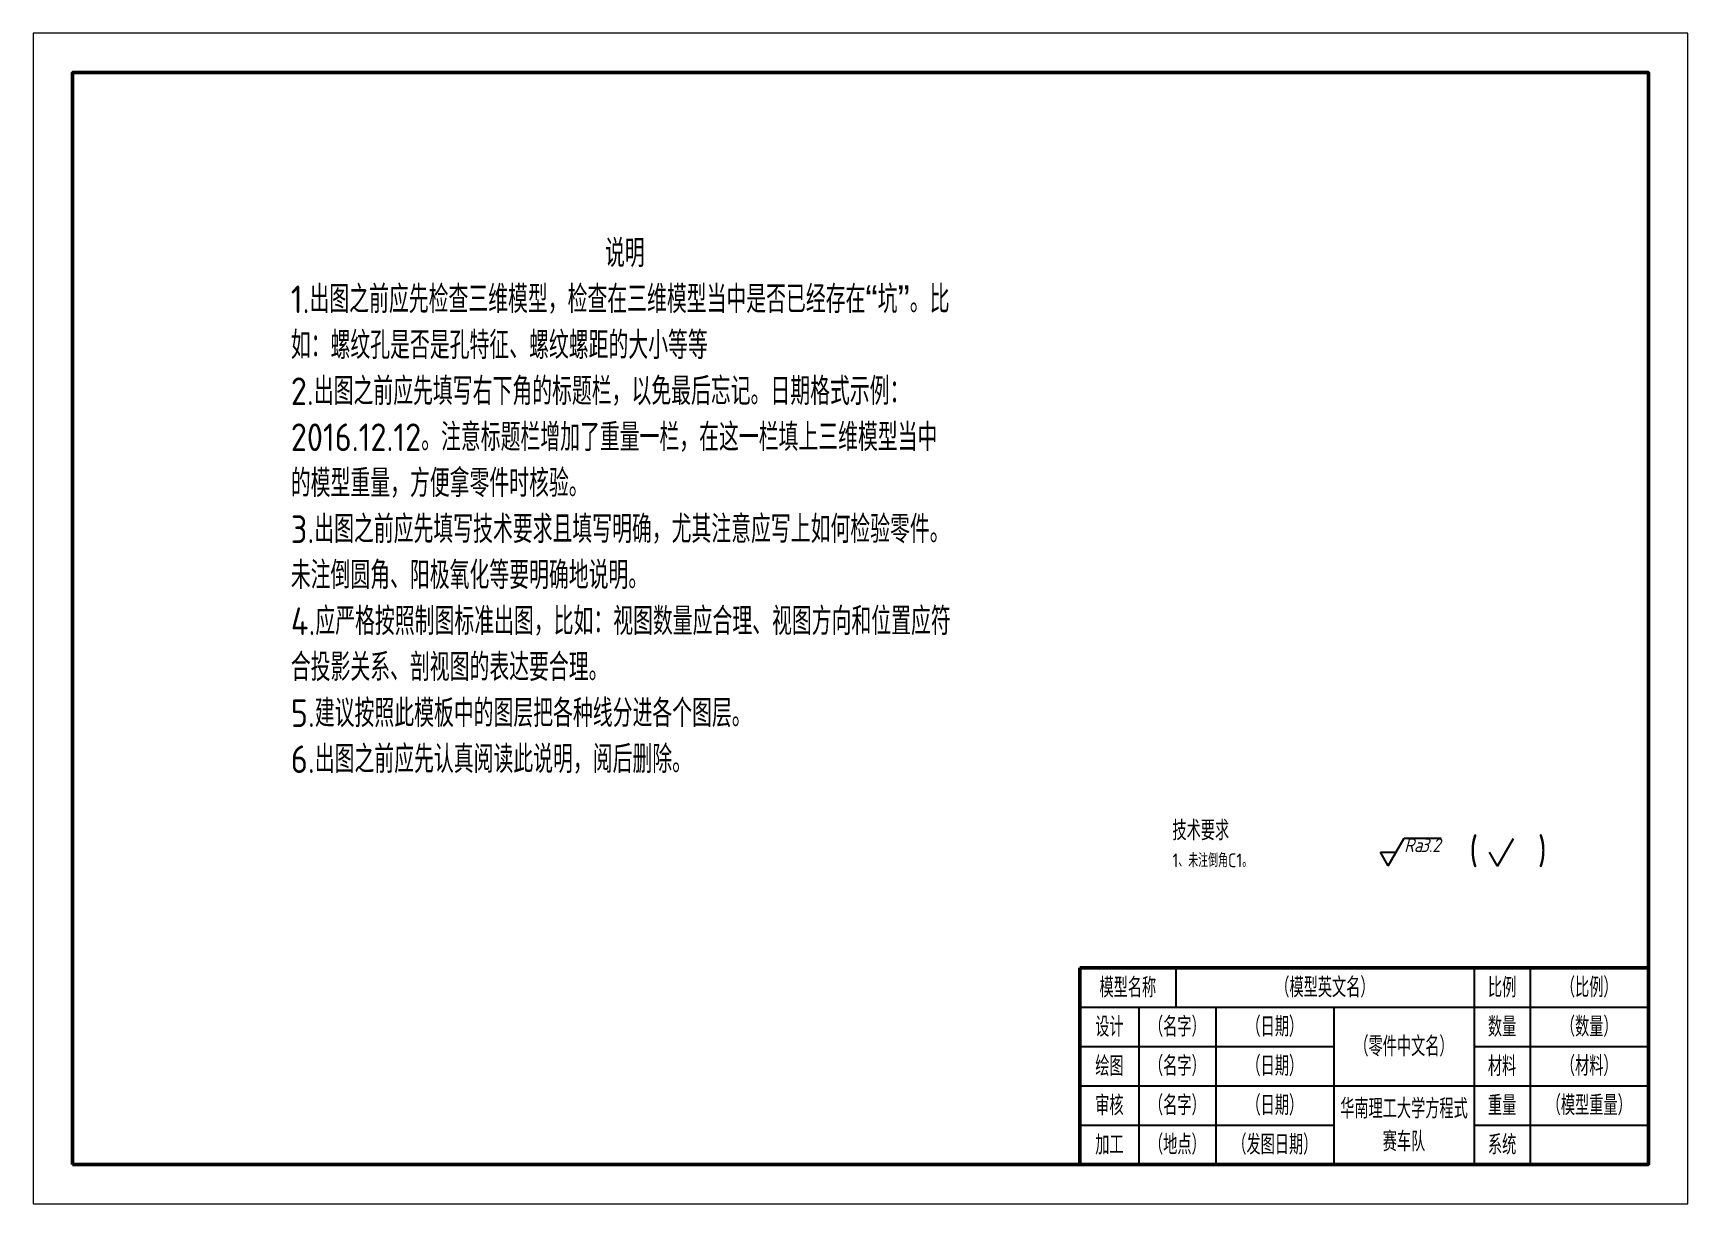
# Paper-space layout '布局1' of a CAD drawing. Header units: millimetres. Extents: x -123 to 174, y -6 to 204.
# The model-space entities are those that its viewports show. They can reach past a viewport. Long polylines and large blocks are cut down to what shows.
import ezdxf

# ---------------------------------------------------------------- set-up
doc = ezdxf.new("R2010")
doc.units = ezdxf.units.MM
doc.header["$LTSCALE"] = 0.25
for name, color, linetype, lineweight in [('尺寸线', 4, 'Continuous', 25), ('文字', 3, 'Continuous', 25), ('粗实线', 7, 'Continuous', 50), ('细实线', 7, 'Continuous', 25)]:
    doc.layers.add(name, color=color, linetype=linetype, lineweight=lineweight)
doc.styles.add('数字', font='gbeitc.shx', dxfattribs={"height": 3.5, "bigfont": 'gbcbig.shx'})
doc.styles.add('汉字', font='gbenor.shx', dxfattribs={"height": 5, "bigfont": 'gbcbig.shx'})

# ---------------------------------------------------------------- blocks, each defined once
blk = doc.blocks.new('粗糙度')
for p, q in [((0, 0), (4.04, 7)), ((4.04, 7), (13.39, 7)), ((-2.02, 3.5), (2.02, 3.5)), ((0, 0), (-2.02, 3.5))]:
    blk.add_line(p, q)
at = {"insert": (4.04, 7), "char_height": 3.5, "attachment_point": 1, "style": '数字'}
blk.add_mtext_dynamic_manual_height_columns('Ra', width=10.338, gutter_width=17.5, heights=[0], dxfattribs=at)
at = {"style": '数字'}
blk.add_attdef('3.2', (8.19, 3.48), '', height=3.5, dxfattribs=at)
blk = doc.blocks.new('*T9')
at = {"layer": '文字', "color": 0, "linetype": 'ByBlock', "lineweight": -2, "transparency": 16777216}
for p, q in [((0, 0), (144.31, 0)), ((0, 0), (0, -49.84)), ((24.36, 0), (24.36, -9.97)), ((100.07, 0), (100.07, -49.84)), ((114.31, 0), (114.31, -49.84)), ((144.31, 0), (144.31, -49.84)), ((0, -9.97), (144.31, -9.97)), ((15, -9.97), (15, -49.84)), ((34.49, -9.97), (34.49, -49.84)), ((64.49, -9.97), (64.49, -49.84)), ((0, -19.94), (64.49, -19.94)), ((100.07, -19.94), (144.31, -19.94)), ((0, -29.9), (144.31, -29.9)), ((0, -39.87), (64.49, -39.87)), ((100.07, -39.87), (144.31, -39.87)), ((0, -49.84), (144.31, -49.84))]:
    blk.add_line(p, q, dxfattribs=at)
at = {"layer": '文字', "color": 0, "transparency": 16777216, "char_height": 5, "attachment_point": 5, "style": '汉字'}
for s, insert, width in [('模型名称', (12.18, -4.98), 21.3644), ('（模型英文名）', (62.21, -4.98), 72.7008), ('比例', (107.19, -4.98), 11.243), ('（比例）', (129.31, -4.98), 27), ('设计', (7.5, -14.95), 12), ('（名字）', (24.75, -14.95), 16.4934), ('（日期）', (49.49, -14.95), 27), ('数量', (107.19, -14.95), 11.243), ('（数量）', (129.31, -14.95), 27), ('（零件中文名）', (82.28, -19.94), 32.5718), ('绘图', (7.5, -24.92), 12), ('（名字）', (24.75, -24.92), 16.4934), ('（日期）', (49.49, -24.92), 27), ('材料', (107.19, -24.92), 11.243), ('（材料）', (129.31, -24.92), 27), ('审核', (7.5, -34.89), 12), ('（名字）', (24.75, -34.89), 16.4934), ('（日期）', (49.49, -34.89), 27), ('华南理工大学方程式赛车队', (82.28, -39.87), 32.5718), ('重量', (107.19, -34.89), 11.243), ('（模型重量）', (129.31, -34.89), 27), ('加工', (7.5, -44.86), 12)]:
    blk.add_mtext(s, dxfattribs=dict(at, insert=insert, width=width))
at = {"layer": '文字', "color": 0, "char_height": 5, "attachment_point": 5, "style": '汉字'}
for s, insert, width in [('（地点）', (24.75, -44.86), 16.4934), ('（发图日期）', (49.49, -44.86), 27), ('系统', (107.19, -44.86), 11.243)]:
    blk.add_mtext(s, dxfattribs=dict(at, insert=insert, width=width))

msp = doc.modelspace()

# ---------------------------------------------------------------- linework, layer by layer
at = {"layer": '尺寸线'}
for q in [(375.74, 92.7), (369.67, 89.2)]:
    msp.add_line((371.69, 85.7), q, dxfattribs=at)
at = {"layer": '粗实线'}
for q in [(410, 59.84), (265.69, 10)]:
    msp.add_line((265.69, 59.84), q, dxfattribs=at)
msp.add_lwpolyline([(10, 10), (410, 10), (410, 287), (10, 287)], close=True, dxfattribs=at)
at = {"layer": '细实线'}
for p, q in [((290.06, 59.84), (290.06, 49.87)), ((365.76, 59.84), (365.76, 10)), ((380, 59.84), (380, 10)), ((265.69, 49.87), (410, 49.87)), ((280.69, 49.87), (280.69, 10)), ((300.19, 49.87), (300.19, 10)), ((330.19, 49.87), (330.19, 10)), ((265.69, 39.9), (330.19, 39.9)), ((365.76, 39.9), (410, 39.9)), ((265.69, 29.94), (410, 29.94)), ((265.69, 19.97), (330.19, 19.97)), ((365.76, 19.97), (410, 19.97))]:
    msp.add_line(p, q, dxfattribs=at)

# ---------------------------------------------------------------- block references
msp.add_blockref('*T9', (265.69, 59.84))
at = {"layer": '尺寸线'}
msp.add_blockref('粗糙度', (343.99, 85.76), dxfattribs=at).add_auto_attribs({'3.2': '3.2'})

# ---------------------------------------------------------------- texts
at = {"layer": '尺寸线', "insert": (364.56, 93.07), "char_height": 7, "attachment_point": 1, "style": '汉字'}
msp.add_mtext_dynamic_manual_height_columns('(    )', width=21.2932, gutter_width=25, heights=[0], dxfattribs=at)
at = {"layer": '文字', "char_height": 7, "attachment_point": 1, "style": '汉字'}
for s, width, gutter_width, heights, insert in [('\\pi79.759;说明\\P\\pi0;1.{\\C242;\\c2564301;出图之前应先检查三维模型}，检查在三维模型当中是否已经存在“坑”。比如：螺纹孔是否是孔特征、螺纹螺距的大小等等\\P2.{\\C242;\\c2564301;出图之前应先填写右下角的标题栏}，以免最后忘记。日期格式示例：2016.12.12。注意标题栏增加了重量一栏，在这一栏填上三维模型当中的模型重量，方便拿零件时核验。\\P3.{\\C242;\\c2564301;出图之前应先填写技术要求且填写明确，尤其注意应写上如何检验零件}。未注倒圆角、阳极氧化等要明确地说明。\\P4.{\\C242;\\c2564301;应严格按照制图标准出图}，比如：视图数量应合理、视图方向和位置应符合投影关系、剖视图的表达要合理。\\P5.建议按照此模板中的图层把各种线分进各个图层。\\P6.{\\C242;\\c2564301;出图之前应先认真阅读此说明，阅后删除}。', 168.3975, 17.5, [169.06], (65.39, 244.66)), ('{\\H0.71429x;技术要求\\P\\H0.7x;1、未注倒角C1。}', 53.5452, 25, [0], (289.19, 97.23))]:
    msp.add_mtext_dynamic_manual_height_columns(s, width=width, gutter_width=gutter_width, heights=heights, dxfattribs=dict(at, insert=insert))

psp = doc.layouts.new('布局1')

# ---------------------------------------------------------------- viewports
at = {"layer": '尺寸线'}
psp.add_viewport(center=(25.46, 98.91), size=(297, 209.9979), view_center_point=(210, 148.5), view_height=297.0267, dxfattribs=at)

doc.saveas('drawing.dxf')
